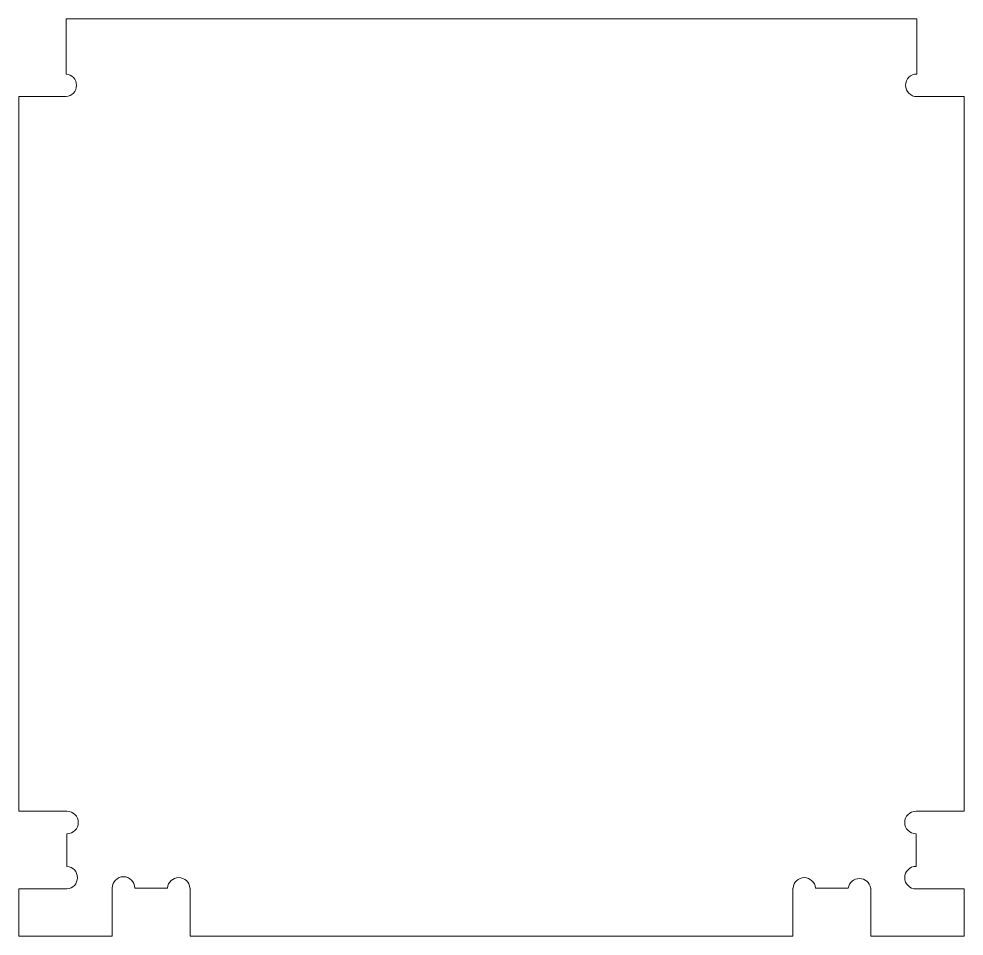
# Model space of a CAD drawing. Header units: millimetres. Extents: x -1744 to 2824, y -3870 to 2862.
# Drawn here: x 1276.5 to 1532, y -3189.7 to -2941.7 of the extents above; entities that cross this region are included whole.
import ezdxf

# ---------------------------------------------------------------- set-up
doc = ezdxf.new("R2010")
doc.units = ezdxf.units.MM
doc.header["$MEASUREMENT"] = 0
doc.layers.add('layer 1', color=7, linetype='Continuous')

msp = doc.modelspace()

# ---------------------------------------------------------------- linework, layer by layer
at = {"layer": 'layer 1', "color": 7, "lineweight": 20}
msp.add_open_spline([(1531.9688, -2962.7386), (1531.9688, -2962.7386), (1531.9688, -3155.9787), (1531.9688, -3155.9787), (1531.9688, -3155.9787), (1531.9688, -3155.9787), (1531.9673, -3155.9787), (1531.9673, -3155.9787), (1531.9673, -3155.9787), (1531.9673, -3155.9787), (1531.9673, -3155.9726), (1531.9673, -3155.9726), (1531.9673, -3155.9726), (1531.9673, -3155.9726), (1522.0559, -3155.9787), (1522.0559, -3155.9787), (1522.0559, -3155.9787), (1522.0559, -3155.9787), (1522.0458, -3155.9787), (1522.0458, -3155.9787), (1522.0458, -3155.9787), (1522.0458, -3155.9787), (1518.9688, -3155.9806), (1518.9688, -3155.9806), (1518.9688, -3155.9806), (1517.2843, -3155.9806), (1515.9188, -3157.3461), (1515.9188, -3159.0306), (1515.9188, -3159.0306), (1515.9188, -3160.7151), (1517.2843, -3162.0806), (1518.9688, -3162.0806), (1518.9688, -3162.0806), (1518.9688, -3162.0806), (1518.9688, -3170.8806), (1518.9688, -3170.8806), (1518.9688, -3170.8806), (1517.2843, -3170.8806), (1515.9188, -3172.2461), (1515.9188, -3173.9306), (1515.9188, -3173.9306), (1515.9188, -3175.6151), (1517.2843, -3176.9806), (1518.9688, -3176.9806), (1518.9688, -3176.9806), (1518.9688, -3176.9806), (1530.4915, -3176.9734), (1530.4915, -3176.9734), (1530.4915, -3176.9734), (1530.4915, -3176.9734), (1531.7829, -3176.9734), (1531.7829, -3176.9734), (1531.7829, -3176.9734), (1531.8439, -3176.9776), (1531.9054, -3176.98), (1531.9673, -3176.9806), (1531.9673, -3176.9806), (1531.9673, -3176.9806), (1531.9673, -3176.9734), (1531.9673, -3176.9734), (1531.9673, -3176.9734), (1531.9673, -3176.9734), (1531.9688, -3176.9734), (1531.9688, -3176.9734), (1531.9688, -3176.9734), (1531.9688, -3176.9734), (1531.9688, -3189.7306), (1531.9688, -3189.7306), (1531.9688, -3189.7306), (1531.9688, -3189.7306), (1506.7188, -3189.7306), (1506.7188, -3189.7306), (1506.7188, -3189.7306), (1506.7188, -3189.7306), (1506.7188, -3183.6306), (1506.7188, -3183.6306), (1506.7188, -3183.6306), (1506.7188, -3183.6306), (1506.7188, -3180.5284), (1506.7188, -3180.5284), (1506.7188, -3180.5284), (1506.7188, -3180.5284), (1506.7188, -3177.4261), (1506.7188, -3177.4261), (1506.7188, -3177.4261), (1506.7241, -3177.3528), (1506.7269, -3177.2788), (1506.7269, -3177.2041), (1506.7269, -3177.2041), (1506.7269, -3177.1294), (1506.7241, -3177.0554), (1506.7188, -3176.9821), (1506.7188, -3176.9821), (1506.7188, -3176.9821), (1506.7188, -3176.7306), (1506.7188, -3176.7306), (1506.7188, -3176.7306), (1506.7188, -3176.7306), (1506.6903, -3176.7306), (1506.6903, -3176.7306), (1506.6903, -3176.7306), (1506.4628, -3175.271), (1505.2003, -3174.1541), (1503.6769, -3174.1541), (1503.6769, -3174.1541), (1502.1535, -3174.1541), (1500.891, -3175.271), (1500.6635, -3176.7306), (1500.6635, -3176.7306), (1500.6635, -3176.7306), (1491.8086, -3176.7306), (1491.8086, -3176.7306), (1491.8086, -3176.7306), (1491.6814, -3175.163), (1490.3691, -3173.9306), (1488.7688, -3173.9306), (1488.7688, -3173.9306), (1487.1685, -3173.9306), (1485.8562, -3175.163), (1485.729, -3176.7306), (1485.729, -3176.7306), (1485.729, -3176.7306), (1485.7188, -3176.7306), (1485.7188, -3176.7306), (1485.7188, -3176.7306), (1485.7188, -3176.7306), (1485.7188, -3176.9806), (1485.7188, -3176.9806), (1485.7188, -3176.9806), (1485.7188, -3176.9806), (1485.7188, -3177.6647), (1485.7188, -3177.6647), (1485.7188, -3177.6647), (1485.7188, -3177.6647), (1485.7188, -3183.6306), (1485.7188, -3183.6306), (1485.7188, -3183.6306), (1485.7188, -3183.6306), (1485.7188, -3189.7306), (1485.7188, -3189.7306), (1485.7188, -3189.7306), (1485.7188, -3189.7306), (1322.7187, -3189.7306), (1322.7187, -3189.7306), (1322.7187, -3189.7306), (1322.7187, -3189.7306), (1322.7187, -3183.6306), (1322.7187, -3183.6306), (1322.7187, -3183.6306), (1322.7187, -3183.6306), (1322.7187, -3181.0159), (1322.7187, -3181.0159), (1322.7187, -3181.0159), (1322.7187, -3181.0159), (1322.7187, -3177.1761), (1322.7187, -3177.1761), (1322.7187, -3177.1761), (1322.724, -3177.1028), (1322.7268, -3177.0288), (1322.7268, -3176.9541), (1322.7268, -3176.9541), (1322.7268, -3176.8794), (1322.724, -3176.8054), (1322.7187, -3176.7321), (1322.7187, -3176.7321), (1322.7187, -3176.7321), (1322.7187, -3176.7306), (1322.7187, -3176.7306), (1322.7187, -3176.7306), (1322.7187, -3176.7306), (1322.7186, -3176.7306), (1322.7186, -3176.7306), (1322.7186, -3176.7306), (1322.6042, -3175.1505), (1321.2861, -3173.9041), (1319.6768, -3173.9041), (1319.6768, -3173.9041), (1318.0675, -3173.9041), (1316.7494, -3175.1505), (1316.635, -3176.7306), (1316.635, -3176.7306), (1316.635, -3176.7306), (1307.8187, -3176.7306), (1307.8187, -3176.7306), (1307.8187, -3176.7306), (1307.8187, -3175.0461), (1306.4532, -3173.6806), (1304.7687, -3173.6806), (1304.7687, -3173.6806), (1303.0842, -3173.6806), (1301.7187, -3175.0461), (1301.7187, -3176.7306), (1301.7187, -3176.7306), (1301.7187, -3176.7306), (1301.7187, -3181.1041), (1301.7187, -3181.1041), (1301.7187, -3181.1041), (1301.7187, -3181.1041), (1301.7187, -3183.6306), (1301.7187, -3183.6306), (1301.7187, -3183.6306), (1301.7187, -3183.6306), (1301.7187, -3189.7306), (1301.7187, -3189.7306), (1301.7187, -3189.7306), (1301.7187, -3189.7306), (1276.4687, -3189.7306), (1276.4687, -3189.7306), (1276.4687, -3189.7306), (1276.4687, -3189.7306), (1276.4687, -3176.9806), (1276.4687, -3176.9806), (1276.4687, -3176.9806), (1276.4687, -3176.9806), (1289.0232, -3176.9806), (1289.0232, -3176.9806), (1289.0232, -3176.9806), (1289.0965, -3176.9859), (1289.1705, -3176.9887), (1289.2452, -3176.9887), (1289.2452, -3176.9887), (1289.3199, -3176.9887), (1289.3939, -3176.9859), (1289.4672, -3176.9806), (1289.4672, -3176.9806), (1289.4672, -3176.9806), (1289.4687, -3176.9806), (1289.4687, -3176.9806), (1289.4687, -3176.9806), (1289.4687, -3176.9806), (1289.4687, -3176.9805), (1289.4687, -3176.9805), (1289.4687, -3176.9805), (1291.0488, -3176.8661), (1292.2952, -3175.548), (1292.2952, -3173.9387), (1292.2952, -3173.9387), (1292.2952, -3172.3294), (1291.0488, -3171.0113), (1289.4687, -3170.8969), (1289.4687, -3170.8969), (1289.4687, -3170.8969), (1289.4687, -3162.0806), (1289.4687, -3162.0806), (1289.4687, -3162.0806), (1291.1532, -3162.0806), (1292.5187, -3160.7151), (1292.5187, -3159.0306), (1292.5187, -3159.0306), (1292.5187, -3157.3461), (1291.1532, -3155.9806), (1289.4687, -3155.9806), (1289.4687, -3155.9806), (1289.4687, -3155.9806), (1276.4687, -3155.9806), (1276.4687, -3155.9806), (1276.4687, -3155.9806), (1276.4687, -3155.9806), (1276.4687, -2962.7306), (1276.4687, -2962.7306), (1276.4687, -2962.7306), (1276.4687, -2962.7306), (1288.7732, -2962.7306), (1288.7732, -2962.7306), (1288.7732, -2962.7306), (1288.8465, -2962.7359), (1288.9205, -2962.7387), (1288.9952, -2962.7387), (1288.9952, -2962.7387), (1289.0699, -2962.7387), (1289.1439, -2962.7359), (1289.2172, -2962.7306), (1289.2172, -2962.7306), (1289.2172, -2962.7306), (1289.2187, -2962.7306), (1289.2187, -2962.7306), (1289.2187, -2962.7306), (1289.2187, -2962.7306), (1289.2187, -2962.7305), (1289.2187, -2962.7305), (1289.2187, -2962.7305), (1290.7988, -2962.6161), (1292.0452, -2961.298), (1292.0452, -2959.6887), (1292.0452, -2959.6887), (1292.0452, -2958.0794), (1290.7988, -2956.7613), (1289.2187, -2956.6469), (1289.2187, -2956.6469), (1289.2187, -2956.6469), (1289.2187, -2950.3165), (1289.2187, -2950.3165), (1289.2187, -2950.3165), (1289.2187, -2950.3165), (1289.2187, -2947.8306), (1289.2187, -2947.8306), (1289.2187, -2947.8306), (1289.2187, -2947.8306), (1289.2187, -2941.7306), (1289.2187, -2941.7306), (1289.2187, -2941.7306), (1289.2187, -2941.7306), (1519.2188, -2941.7306), (1519.2188, -2941.7306), (1519.2188, -2941.7306), (1519.2188, -2941.7306), (1519.2188, -2947.8306), (1519.2188, -2947.8306), (1519.2188, -2947.8306), (1519.2188, -2947.8306), (1519.2188, -2952.7859), (1519.2188, -2952.7859), (1519.2188, -2952.7859), (1519.2188, -2952.7859), (1519.2188, -2956.6306), (1519.2188, -2956.6306), (1519.2188, -2956.6306), (1517.5343, -2956.6306), (1516.1688, -2957.9961), (1516.1688, -2959.6806), (1516.1688, -2959.6806), (1516.1688, -2961.3651), (1517.5343, -2962.7306), (1519.2188, -2962.7306), (1519.2188, -2962.7306), (1519.2188, -2962.7306), (1531.7733, -2962.7306), (1531.7733, -2962.7306), (1531.7733, -2962.7306), (1531.8379, -2962.7353), (1531.9031, -2962.738), (1531.9688, -2962.7386)], degree=3, knots=[0, 0, 0, 0, 0.01190476, 0.01190476, 0.01190476, 0.01190476, 0.02380952, 0.02380952, 0.02380952, 0.02380952, 0.03571429, 0.03571429, 0.03571429, 0.03571429, 0.04761905, 0.04761905, 0.04761905, 0.04761905, 0.05952381, 0.05952381, 0.05952381, 0.05952381, 0.07142857, 0.07142857, 0.07142857, 0.07142857, 0.08333333, 0.08333333, 0.08333333, 0.08333333, 0.0952381, 0.0952381, 0.0952381, 0.0952381, 0.10714286, 0.10714286, 0.10714286, 0.10714286, 0.11904762, 0.11904762, 0.11904762, 0.11904762, 0.13095238, 0.13095238, 0.13095238, 0.13095238, 0.14285714, 0.14285714, 0.14285714, 0.14285714, 0.1547619, 0.1547619, 0.1547619, 0.1547619, 0.16666667, 0.16666667, 0.16666667, 0.16666667, 0.17857143, 0.17857143, 0.17857143, 0.17857143, 0.19047619, 0.19047619, 0.19047619, 0.19047619, 0.20238095, 0.20238095, 0.20238095, 0.20238095, 0.21428571, 0.21428571, 0.21428571, 0.21428571, 0.22619048, 0.22619048, 0.22619048, 0.22619048, 0.23809524, 0.23809524, 0.23809524, 0.23809524, 0.25, 0.25, 0.25, 0.25, 0.26190476, 0.26190476, 0.26190476, 0.26190476, 0.27380952, 0.27380952, 0.27380952, 0.27380952, 0.28571429, 0.28571429, 0.28571429, 0.28571429, 0.29761905, 0.29761905, 0.29761905, 0.29761905, 0.30952381, 0.30952381, 0.30952381, 0.30952381, 0.32142857, 0.32142857, 0.32142857, 0.32142857, 0.33333333, 0.33333333, 0.33333333, 0.33333333, 0.3452381, 0.3452381, 0.3452381, 0.3452381, 0.35714286, 0.35714286, 0.35714286, 0.35714286, 0.36904762, 0.36904762, 0.36904762, 0.36904762, 0.38095238, 0.38095238, 0.38095238, 0.38095238, 0.39285714, 0.39285714, 0.39285714, 0.39285714, 0.4047619, 0.4047619, 0.4047619, 0.4047619, 0.41666667, 0.41666667, 0.41666667, 0.41666667, 0.42857143, 0.42857143, 0.42857143, 0.42857143, 0.44047619, 0.44047619, 0.44047619, 0.44047619, 0.45238095, 0.45238095, 0.45238095, 0.45238095, 0.46428571, 0.46428571, 0.46428571, 0.46428571, 0.47619048, 0.47619048, 0.47619048, 0.47619048, 0.48809524, 0.48809524, 0.48809524, 0.48809524, 0.5, 0.5, 0.5, 0.5, 0.51190476, 0.51190476, 0.51190476, 0.51190476, 0.52380952, 0.52380952, 0.52380952, 0.52380952, 0.53571429, 0.53571429, 0.53571429, 0.53571429, 0.54761905, 0.54761905, 0.54761905, 0.54761905, 0.55952381, 0.55952381, 0.55952381, 0.55952381, 0.57142857, 0.57142857, 0.57142857, 0.57142857, 0.58333333, 0.58333333, 0.58333333, 0.58333333, 0.5952381, 0.5952381, 0.5952381, 0.5952381, 0.60714286, 0.60714286, 0.60714286, 0.60714286, 0.61904762, 0.61904762, 0.61904762, 0.61904762, 0.63095238, 0.63095238, 0.63095238, 0.63095238, 0.64285714, 0.64285714, 0.64285714, 0.64285714, 0.6547619, 0.6547619, 0.6547619, 0.6547619, 0.66666667, 0.66666667, 0.66666667, 0.66666667, 0.67857143, 0.67857143, 0.67857143, 0.67857143, 0.69047619, 0.69047619, 0.69047619, 0.69047619, 0.70238095, 0.70238095, 0.70238095, 0.70238095, 0.71428571, 0.71428571, 0.71428571, 0.71428571, 0.72619048, 0.72619048, 0.72619048, 0.72619048, 0.73809524, 0.73809524, 0.73809524, 0.73809524, 0.75, 0.75, 0.75, 0.75, 0.76190476, 0.76190476, 0.76190476, 0.76190476, 0.77380952, 0.77380952, 0.77380952, 0.77380952, 0.78571429, 0.78571429, 0.78571429, 0.78571429, 0.79761905, 0.79761905, 0.79761905, 0.79761905, 0.80952381, 0.80952381, 0.80952381, 0.80952381, 0.82142857, 0.82142857, 0.82142857, 0.82142857, 0.83333333, 0.83333333, 0.83333333, 0.83333333, 0.8452381, 0.8452381, 0.8452381, 0.8452381, 0.85714286, 0.85714286, 0.85714286, 0.85714286, 0.86904762, 0.86904762, 0.86904762, 0.86904762, 0.88095238, 0.88095238, 0.88095238, 0.88095238, 0.89285714, 0.89285714, 0.89285714, 0.89285714, 0.9047619, 0.9047619, 0.9047619, 0.9047619, 0.91666667, 0.91666667, 0.91666667, 0.91666667, 0.92857143, 0.92857143, 0.92857143, 0.92857143, 0.94047619, 0.94047619, 0.94047619, 0.94047619, 0.95238095, 0.95238095, 0.95238095, 0.95238095, 0.96428571, 0.96428571, 0.96428571, 0.96428571, 0.97619048, 0.97619048, 0.97619048, 0.97619048, 1, 1, 1, 1], dxfattribs=at)

doc.saveas('drawing.dxf')
